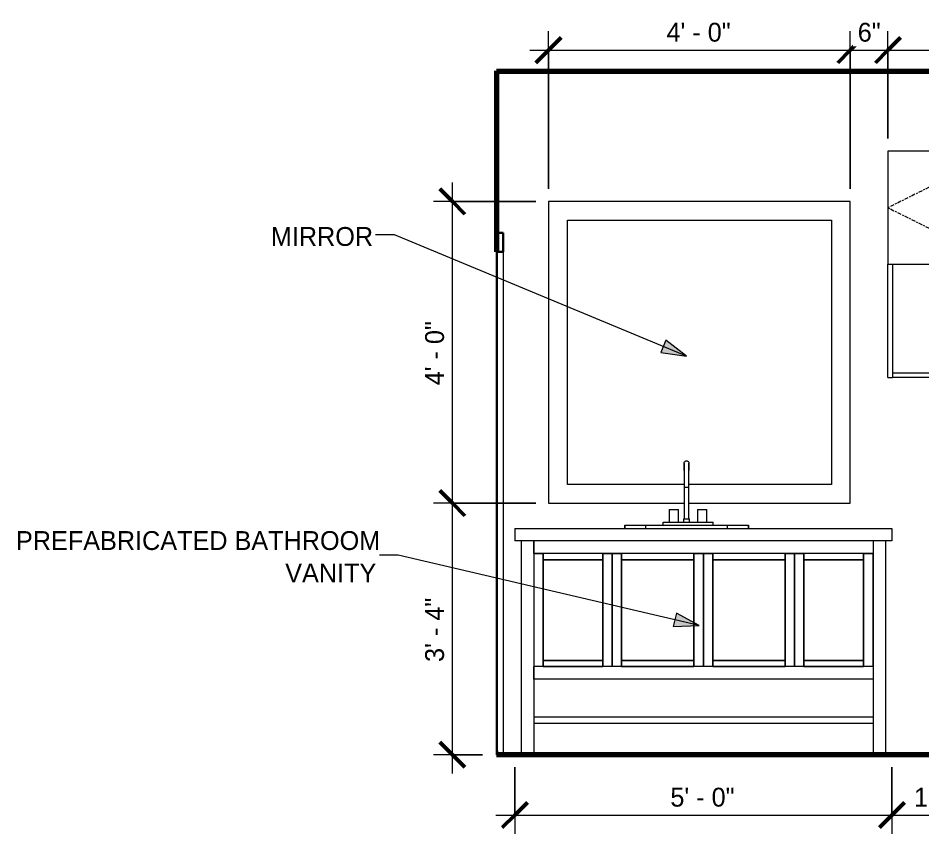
# Model space of a CAD drawing. Header units: inches. Extents: x -3861 to -1440, y -29 to 12117.
# Drawn here: x -1917.4 to -1773.5, y -12.6 to 117.2 of the extents above; entities that cross this region are included whole.
import ezdxf

# ---------------------------------------------------------------- set-up
doc = ezdxf.new("R2010")
doc.units = ezdxf.units.IN
doc.header["$MEASUREMENT"] = 0
doc.linetypes.add('Center', pattern=[1.25, 0.25, -0.1875, 0.625, -0.1875])
for name, color, linetype, lineweight in [('0-6', 130, 'Continuous', 5), ('A-ANNO-DIMS', 211, 'Continuous', 9), ('A-ANNO-DIMS-32', 211, 'Continuous', 9), ('A-DOOR-3', 31, 'Continuous', 30), ('A-DOOR-4', 31, 'Continuous', 9), ('A-DOOR-FRAM', 31, 'Continuous', 9), ('A-DOOR-FRAM-3', 31, 'Continuous', 30), ('A-FLOR-2', 7, 'Continuous', 70), ('A-WALL', 113, 'Continuous', 18), ('A-WALL-3', 113, 'Continuous', 70), ('G-ANNO-TEXT', 231, 'Continuous', 9), ('P-SANR-FIXT', 6, 'Continuous', 9), ('Q-CASE', 31, 'Continuous', 9), ('Q-CASE-2', 31, 'Center', 9)]:
    doc.layers.add(name, color=color, linetype=linetype, lineweight=lineweight)
doc.styles.add('Century Gothic', font='ufonts.com_century-gothic.ttf', dxfattribs={"height": 3})
doc.dimstyles.new('OD_1__HACK_1', dxfattribs={"dimscale": 12, "dimtxt": 3.132505, "dimasz": 0.333333, "dimexe": 0.25, "dimexo": 0.166667, "dimgap": 0.041667, "dimtad": 1, "dimdec": 0, "dimzin": 3, "dimdsep": 46, "dimlunit": 4, "dimtxsty": 'Century Gothic', "dimblk1": 'OBLIQUE', "dimblk2": 'OBLIQUE', "dimsah": 1, "dimcen": 0.09, "dimdle": 0.25, "dimazin": 0, "dimtfac": 1, "dimtdec": 4, "dimtix": 1, "dimtmove": 0, "dimatfit": 3, "dimfxl": 1, "dimtvp": 1, "dimtfill": 1, "dimfrac": 2, "dimtolj": 1, "dimtzin": 0, "dimarcsym": 2})
doc.dimstyles.new('OD_1__HACK_2', dxfattribs={"dimscale": 12, "dimtxt": 3.132505, "dimasz": 0.333333, "dimexe": 0.25, "dimexo": 0.166667, "dimgap": 0.041667, "dimtad": 1, "dimdec": 0, "dimzin": 3, "dimdsep": 46, "dimlunit": 4, "dimtxsty": 'Century Gothic', "dimblk1": 'OBLIQUE', "dimblk2": 'OBLIQUE', "dimsah": 1, "dimcen": 0.09, "dimdle": 0.25, "dimazin": 0, "dimtfac": 1, "dimtdec": 4, "dimtix": 1, "dimtmove": 0, "dimatfit": 3, "dimfxl": 1, "dimtvp": 1, "dimtfill": 1, "dimfrac": 2, "dimtolj": 1, "dimtzin": 0, "dimarcsym": 2})

# ---------------------------------------------------------------- blocks, each defined once
blk = doc.blocks.new('CTR - 1st Phase - Shell_rvt-9-1ST FLOOR - 1BD B_ C - ADA TYPE B - OPTION A - BATH LAV WALL')
at = {"layer": 'A-FLOR-2'}
for p, q in [((-10586.56, 108.75), (-10458.05, 108.75)), ((-10488.13, 0), (-10586.56, 0)), ((-10458.05, 0), (-10458.13, 0))]:
    blk.add_line(p, q, dxfattribs=at)
blk = doc.blocks.new('Basic Wall _ INT - W4BØF - _5_8 GYP - 2X4 WOOD_BATT_ - 5_8 GYP_ - ___-2682887-1ST FLOOR - 1BD B_ C - ADA TYPE B - OPTION A - BATH LAV WALL')
at = {"layer": 'A-WALL'}
for p, q in [((-10586.5, 4), (-10586.54, 4)), ((-10586.41, 0.61), (-10586.41, 3.92)), ((-10586.19, 0), (-10586.13, 0.11))]:
    blk.add_line(p, q, dxfattribs=at)
for centre, radius, start, end in [((-10586.5, 3.92), 0.0822, 0, 90), ((-10585.84, 0.61), 0.702, 180, 240), ((-10585.84, 0.61), 0.577, 180, 240)]:
    blk.add_arc(centre, radius, start, end, dxfattribs=at)
blk = doc.blocks.new('SWING - SINGLE - FLUSH - 2-10 x 6-8 - PRIVACY-3199407-1ST FLOOR - 1BD B_ C - ADA TYPE B - OPTION A - BATH LAV WALL')
at = {"layer": 'A-DOOR-3'}
for p, q in [((-10586.54, 80), (-10586.56, 80)), ((-10586.54, 0), (-10586.54, 80)), ((-10586.56, 0), (-10586.54, 0))]:
    blk.add_line(p, q, dxfattribs=at)
at = {"layer": 'A-DOOR-FRAM'}
blk.add_line((-10585.54, 80), (-10585.54, 0), dxfattribs=at)
at = {"layer": 'A-DOOR-FRAM-3'}
for p, q in [((-10585.54, 83), (-10586.54, 83)), ((-10586.54, 83), (-10586.54, 80)), ((-10585.54, 80), (-10585.54, 83)), ((-10586.54, 80), (-10585.54, 80))]:
    blk.add_line(p, q, dxfattribs=at)
blk = doc.blocks.new('Bath Vanity - Bath Vanity 60_-3150019-1ST FLOOR - 1BD B_ C - ADA TYPE B - OPTION A - BATH LAV WALL')
at = {"layer": 'Q-CASE'}
for p, q in [((-10583.66, 36), (-10523.66, 36)), ((-10583.66, 36), (-10583.66, 34)), ((-10523.66, 36), (-10523.66, 34)), ((-10523.66, 34), (-10583.66, 34)), ((-10582.66, 34), (-10582.66, 0)), ((-10580.66, 32), (-10580.66, 34)), ((-10580.66, 34), (-10580.66, 0)), ((-10526.66, 34), (-10526.66, 32)), ((-10526.66, 34), (-10526.66, 0)), ((-10524.66, 34), (-10524.66, 0)), ((-10580.66, 32), (-10579.16, 32)), ((-10580.66, 32), (-10580.66, 14)), ((-10526.66, 32), (-10580.66, 32)), ((-10579.16, 32), (-10579.16, 31)), ((-10569.66, 32), (-10579.16, 32)), ((-10579.16, 14), (-10579.16, 32)), ((-10569.66, 31), (-10569.66, 32)), ((-10569.66, 32), (-10568.16, 32)), ((-10569.66, 32), (-10569.66, 14)), ((-10568.16, 14), (-10568.16, 32)), ((-10568.16, 32), (-10566.66, 32)), ((-10568.16, 32), (-10568.16, 14)), ((-10566.66, 32), (-10566.66, 31)), ((-10555.16, 32), (-10566.66, 32)), ((-10566.66, 14), (-10566.66, 32)), ((-10555.16, 31), (-10555.16, 32)), ((-10555.16, 32), (-10553.66, 32)), ((-10555.16, 32), (-10555.16, 14)), ((-10553.66, 14), (-10553.66, 32)), ((-10553.66, 32), (-10552.16, 32)), ((-10553.66, 32), (-10553.66, 14)), ((-10552.16, 32), (-10552.16, 31)), ((-10540.66, 32), (-10552.16, 32)), ((-10552.16, 14), (-10552.16, 32)), ((-10540.66, 31), (-10540.66, 32)), ((-10540.66, 32), (-10539.16, 32)), ((-10540.66, 32), (-10540.66, 14)), ((-10539.16, 14), (-10539.16, 32)), ((-10539.16, 32), (-10537.66, 32)), ((-10539.16, 32), (-10539.16, 14)), ((-10537.66, 32), (-10537.66, 31)), ((-10528.16, 32), (-10537.66, 32)), ((-10537.66, 14), (-10537.66, 32)), ((-10528.16, 31), (-10528.16, 32)), ((-10528.16, 32), (-10526.66, 32)), ((-10528.16, 32), (-10528.16, 14)), ((-10526.66, 14), (-10526.66, 32)), ((-10579.16, 31), (-10569.66, 31)), ((-10579.16, 31), (-10579.16, 15)), ((-10569.66, 31), (-10579.16, 31)), ((-10569.66, 15), (-10569.66, 31)), ((-10566.66, 31), (-10555.16, 31)), ((-10566.66, 31), (-10566.66, 15)), ((-10555.16, 31), (-10566.66, 31)), ((-10555.16, 15), (-10555.16, 31)), ((-10552.16, 31), (-10540.66, 31)), ((-10552.16, 31), (-10552.16, 15)), ((-10540.66, 31), (-10552.16, 31)), ((-10540.66, 15), (-10540.66, 31)), ((-10537.66, 31), (-10537.66, 15)), ((-10528.16, 31), (-10537.66, 31)), ((-10537.66, 31), (-10528.16, 31)), ((-10528.16, 15), (-10528.16, 31)), ((-10579.16, 15), (-10579.16, 14)), ((-10569.66, 15), (-10579.16, 15)), ((-10579.16, 15), (-10569.66, 15)), ((-10569.66, 14), (-10569.66, 15)), ((-10566.66, 15), (-10566.66, 14)), ((-10555.16, 15), (-10566.66, 15)), ((-10566.66, 15), (-10555.16, 15)), ((-10555.16, 14), (-10555.16, 15)), ((-10552.16, 15), (-10552.16, 14)), ((-10540.66, 15), (-10552.16, 15)), ((-10552.16, 15), (-10540.66, 15)), ((-10540.66, 14), (-10540.66, 15)), ((-10537.66, 15), (-10528.16, 15)), ((-10537.66, 15), (-10537.66, 14)), ((-10528.16, 15), (-10537.66, 15)), ((-10528.16, 14), (-10528.16, 15)), ((-10579.16, 14), (-10580.66, 14)), ((-10580.66, 12), (-10580.66, 14)), ((-10526.66, 14), (-10580.66, 14)), ((-10579.16, 14), (-10569.66, 14)), ((-10568.16, 14), (-10569.66, 14)), ((-10566.66, 14), (-10568.16, 14)), ((-10566.66, 14), (-10555.16, 14)), ((-10553.66, 14), (-10555.16, 14)), ((-10552.16, 14), (-10553.66, 14)), ((-10552.16, 14), (-10540.66, 14)), ((-10539.16, 14), (-10540.66, 14)), ((-10537.66, 14), (-10539.16, 14)), ((-10537.66, 14), (-10528.16, 14)), ((-10526.66, 14), (-10528.16, 14)), ((-10526.66, 14), (-10526.66, 12)), ((-10526.66, 12), (-10580.66, 12)), ((-10580.66, 6), (-10526.66, 6)), ((-10580.66, 5), (-10526.66, 5))]:
    blk.add_line(p, q, dxfattribs=at)
blk = doc.blocks.new('BATHROOM MIRROR - BATHROOM MIRROR 48_-3123886-1ST FLOOR - 1BD B_ C - ADA TYPE B - OPTION A - BATH LAV WALL')
at = {"layer": 'Q-CASE'}
for p, q in [((-10530.29, 88), (-10578.29, 88)), ((-10578.29, 88), (-10578.29, 40)), ((-10530.29, 40), (-10530.29, 88)), ((-10575.29, 43), (-10575.29, 85)), ((-10575.29, 85), (-10533.29, 85)), ((-10533.29, 85), (-10533.29, 43)), ((-10556.71, 43), (-10575.29, 43)), ((-10533.29, 43), (-10555.97, 43)), ((-10578.29, 40), (-10556.71, 40)), ((-10555.97, 40), (-10530.29, 40))]:
    blk.add_line(p, q, dxfattribs=at)
blk = doc.blocks.new('300 Series Wall Hung Cabinet_326 - 36_-2909953-1ST FLOOR - 1BD B_ C - ADA TYPE B - OPTION A - BATH LAV WALL')
at = {"layer": 'Q-CASE'}
for p, q in [((-10506.41, 96), (-10524.29, 96)), ((-10524.29, 96), (-10524.29, 78)), ((-10506.41, 78), (-10506.41, 96)), ((-10506.41, 96), (-10506.16, 96)), ((-10506.16, 95.25), (-10506.41, 95.25)), ((-10488.29, 96), (-10506.16, 96)), ((-10506.16, 96), (-10506.16, 78)), ((-10488.29, 78), (-10488.29, 96)), ((-10508.78, 83.75), (-10508.29, 83.75)), ((-10508.78, 80), (-10508.78, 83.75)), ((-10508.29, 83.75), (-10508.29, 80)), ((-10504.28, 83.75), (-10503.79, 83.75)), ((-10504.28, 80), (-10504.28, 83.75)), ((-10503.79, 83.75), (-10503.79, 80)), ((-10508.78, 80), (-10508.29, 80)), ((-10504.28, 80), (-10503.79, 80)), ((-10524.29, 78), (-10506.41, 78)), ((-10524.29, 60), (-10524.29, 78)), ((-10523.54, 78), (-10523.54, 60)), ((-10506.41, 78.75), (-10506.16, 78.75)), ((-10506.16, 78), (-10506.41, 78)), ((-10506.16, 78), (-10488.29, 78)), ((-10489.04, 60), (-10489.04, 78)), ((-10488.29, 78), (-10488.29, 60)), ((-10523.54, 60.75), (-10489.04, 60.75)), ((-10523.54, 60.75), (-10523.54, 60)), ((-10489.04, 60), (-10489.04, 60.75)), ((-10524.29, 60), (-10523.54, 60)), ((-10489.04, 60), (-10523.54, 60)), ((-10489.04, 60), (-10488.29, 60))]:
    blk.add_line(p, q, dxfattribs=at)
at = {"layer": 'Q-CASE-2'}
for p, q in [((-10506.16, 96), (-10524.29, 87)), ((-10506.16, 96), (-10488.29, 87.08)), ((-10524.29, 87), (-10506.16, 78)), ((-10488.29, 87.08), (-10506.16, 78))]:
    blk.add_line(p, q, dxfattribs=at)
blk = doc.blocks.new('DIMBLOCK87-1ST FLOOR - 1BD B_ C - ADA TYPE B - OPTION A - BATH LAV WALL')
at = {"layer": 'A-ANNO-DIMS-32', "lineweight": 50}
for p, q in [((-1848.25, 40), (-1850.25, 42)), ((-1848.25, 40), (-1846.25, 38)), ((-1848.25, 0), (-1850.25, 2)), ((-1848.25, 0), (-1846.25, -2))]:
    blk.add_line(p, q, dxfattribs=at)
at = {"layer": 'A-ANNO-DIMS-32'}
for p, q in [((-1834.95, 40), (-1851.25, 40)), ((-1848.25, -3), (-1848.25, 40)), ((-1848.25, 40), (-1834.95, 40)), ((-1843.45, 0), (-1851.25, 0)), ((-1848.25, 0), (-1843.45, 0))]:
    blk.add_line(p, q, dxfattribs=at)
at = {"layer": 'A-ANNO-DIMS-32', "color": 0, "insert": (-1852.59, 14.75), "char_height": 3, "width": 12.5897, "attachment_point": 1, "rotation": 90, "line_spacing_factor": 0.984502, "style": 'Century Gothic', "bg_fill": 3, "box_fill_scale": 1.25, "bg_fill_color": 256, "bg_fill_true_color": 13158600, "bg_fill_transparency": 0}
blk.add_mtext('3\' - 4"', dxfattribs=at)
blk = doc.blocks.new('_Oblique')
at = {"color": 0, "linetype": 'ByBlock', "lineweight": -2}
blk.add_line((-0.5, -0.5), (0.5, 0.5), dxfattribs=at)
blk = doc.blocks.new('DIMBLOCK88-1ST FLOOR - 1BD B_ C - ADA TYPE B - OPTION A - BATH LAV WALL')
at = {"layer": 'A-ANNO-DIMS-32'}
for p, q in [((-1848.25, 40), (-1848.25, 91)), ((-1834.95, 88), (-1851.25, 88)), ((-1848.25, 88), (-1834.95, 88)), ((-1834.95, 40), (-1851.25, 40)), ((-1848.25, 40), (-1834.95, 40))]:
    blk.add_line(p, q, dxfattribs=at)
at = {"layer": 'A-ANNO-DIMS-32', "lineweight": 50}
for p, q in [((-1848.25, 88), (-1850.25, 90)), ((-1848.25, 88), (-1846.25, 86)), ((-1848.25, 40), (-1850.25, 42)), ((-1848.25, 40), (-1846.25, 38))]:
    blk.add_line(p, q, dxfattribs=at)
at = {"layer": 'A-ANNO-DIMS-32', "color": 0, "insert": (-1852.59, 58.75), "char_height": 3, "width": 12.5897, "attachment_point": 1, "rotation": 90, "line_spacing_factor": 0.984502, "style": 'Century Gothic', "bg_fill": 3, "box_fill_scale": 1.25, "bg_fill_color": 256, "bg_fill_true_color": 13158600, "bg_fill_transparency": 0}
blk.add_mtext('4\' - 0"', dxfattribs=at)
blk = doc.blocks.new('DIMBLOCK89-1ST FLOOR - 1BD B_ C - ADA TYPE B - OPTION A - BATH LAV WALL')
at = {"layer": 'A-ANNO-DIMS-32'}
for p, q in [((-1838.32, -2), (-1838.32, -12.61)), ((-1838.32, -9.61), (-1838.32, -2)), ((-1778.32, -2), (-1778.32, -12.61)), ((-1778.32, -9.61), (-1778.32, -2)), ((-1841.32, -9.61), (-1778.32, -9.61))]:
    blk.add_line(p, q, dxfattribs=at)
at = {"layer": 'A-ANNO-DIMS-32', "lineweight": 50}
for p, q in [((-1838.32, -9.61), (-1836.32, -7.61)), ((-1778.32, -9.61), (-1776.32, -7.61)), ((-1838.32, -9.61), (-1840.32, -11.61)), ((-1778.32, -9.61), (-1780.32, -11.61))]:
    blk.add_line(p, q, dxfattribs=at)
at = {"layer": 'A-ANNO-DIMS-32', "color": 0, "insert": (-1813.57, -5.26), "char_height": 3, "width": 12.5897, "attachment_point": 1, "line_spacing_factor": 0.984502, "style": 'Century Gothic', "bg_fill": 3, "box_fill_scale": 1.25, "bg_fill_color": 256, "bg_fill_true_color": 13158600, "bg_fill_transparency": 0}
blk.add_mtext('5\' - 0"', dxfattribs=at)
blk = doc.blocks.new('DIMBLOCK90-1ST FLOOR - 1BD B_ C - ADA TYPE B - OPTION A - BATH LAV WALL')
at = {"layer": 'A-ANNO-DIMS-32'}
for p, q in [((-1778.32, -2), (-1778.32, -12.61)), ((-1778.32, -9.61), (-1778.32, -2)), ((-1760.79, -2), (-1760.79, -12.61)), ((-1760.79, -9.61), (-1760.79, -2)), ((-1778.32, -9.61), (-1760.79, -9.61))]:
    blk.add_line(p, q, dxfattribs=at)
at = {"layer": 'A-ANNO-DIMS-32', "lineweight": 50}
for p, q in [((-1778.32, -9.61), (-1776.32, -7.61)), ((-1760.79, -9.61), (-1758.79, -7.61)), ((-1778.32, -9.61), (-1780.32, -11.61)), ((-1760.79, -9.61), (-1762.79, -11.61))]:
    blk.add_line(p, q, dxfattribs=at)
at = {"layer": 'A-ANNO-DIMS-32', "color": 0, "insert": (-1774.8, -5.26), "char_height": 3, "width": 12.5897, "attachment_point": 1, "line_spacing_factor": 0.984502, "style": 'Century Gothic', "bg_fill": 3, "box_fill_scale": 1.25, "bg_fill_color": 256, "bg_fill_true_color": 13158600, "bg_fill_transparency": 0}
blk.add_mtext('1\' - 6"', dxfattribs=at)
blk = doc.blocks.new('DIMBLOCK95-1ST FLOOR - 1BD B_ C - ADA TYPE B - OPTION A - BATH LAV WALL')
at = {"layer": 'A-ANNO-DIMS-32'}
for p, q in [((-1832.95, 90), (-1832.95, 115.07)), ((-1784.95, 90), (-1784.95, 115.07)), ((-1835.95, 112.07), (-1784.95, 112.07)), ((-1832.95, 112.07), (-1832.95, 90)), ((-1784.95, 112.07), (-1784.95, 90))]:
    blk.add_line(p, q, dxfattribs=at)
at = {"layer": 'A-ANNO-DIMS-32', "lineweight": 50}
for p, q in [((-1832.95, 112.07), (-1830.95, 114.07)), ((-1784.95, 112.07), (-1782.95, 114.07)), ((-1832.95, 112.07), (-1834.95, 110.07)), ((-1784.95, 112.07), (-1786.95, 110.07))]:
    blk.add_line(p, q, dxfattribs=at)
at = {"layer": 'A-ANNO-DIMS-32', "color": 0, "insert": (-1814.19, 116.42), "char_height": 3, "width": 12.5897, "attachment_point": 1, "line_spacing_factor": 0.984502, "style": 'Century Gothic', "bg_fill": 3, "box_fill_scale": 1.25, "bg_fill_color": 256, "bg_fill_true_color": 13158600, "bg_fill_transparency": 0}
blk.add_mtext('4\' - 0"', dxfattribs=at)
blk = doc.blocks.new('DIMBLOCK96-1ST FLOOR - 1BD B_ C - ADA TYPE B - OPTION A - BATH LAV WALL')
at = {"layer": 'A-ANNO-DIMS-32'}
for p, q in [((-1784.95, 90), (-1784.95, 115.07)), ((-1778.95, 98), (-1778.95, 115.07)), ((-1784.95, 112.07), (-1778.95, 112.07)), ((-1784.95, 112.07), (-1784.95, 90)), ((-1778.95, 112.07), (-1778.95, 98))]:
    blk.add_line(p, q, dxfattribs=at)
at = {"layer": 'A-ANNO-DIMS-32', "lineweight": 50}
for p, q in [((-1784.95, 112.07), (-1782.95, 114.07)), ((-1778.95, 112.07), (-1776.95, 114.07)), ((-1784.95, 112.07), (-1786.95, 110.07)), ((-1778.95, 112.07), (-1780.95, 110.07))]:
    blk.add_line(p, q, dxfattribs=at)
at = {"layer": 'A-ANNO-DIMS-32', "color": 0, "insert": (-1783.76, 116.42), "char_height": 3, "width": 4.3557, "attachment_point": 1, "line_spacing_factor": 0.984502, "style": 'Century Gothic', "bg_fill": 3, "box_fill_scale": 1.25, "bg_fill_color": 256, "bg_fill_true_color": 13158600, "bg_fill_transparency": 0}
blk.add_mtext('6"', dxfattribs=at)
blk = doc.blocks.new('DIMBLOCK97-1ST FLOOR - 1BD B_ C - ADA TYPE B - OPTION A - BATH LAV WALL')
at = {"layer": 'A-ANNO-DIMS-32'}
for p, q in [((-1778.95, 98), (-1778.95, 115.07)), ((-1742.95, 98), (-1742.95, 115.07)), ((-1778.95, 112.07), (-1739.95, 112.07)), ((-1778.95, 112.07), (-1778.95, 98)), ((-1742.95, 112.07), (-1742.95, 98))]:
    blk.add_line(p, q, dxfattribs=at)
at = {"layer": 'A-ANNO-DIMS-32', "lineweight": 50}
for p, q in [((-1778.95, 112.07), (-1776.95, 114.07)), ((-1742.95, 112.07), (-1740.95, 114.07)), ((-1778.95, 112.07), (-1780.95, 110.07)), ((-1742.95, 112.07), (-1744.95, 110.07))]:
    blk.add_line(p, q, dxfattribs=at)
at = {"layer": 'A-ANNO-DIMS-32', "color": 0, "insert": (-1766.19, 116.42), "char_height": 3, "width": 12.5897, "attachment_point": 1, "line_spacing_factor": 0.984502, "style": 'Century Gothic', "bg_fill": 3, "box_fill_scale": 1.25, "bg_fill_color": 256, "bg_fill_true_color": 13158600, "bg_fill_transparency": 0}
blk.add_mtext('3\' - 0"', dxfattribs=at)

msp = doc.modelspace()

# ---------------------------------------------------------------- hatches: boundary and pattern name
at = {"layer": 'G-ANNO-TEXT'}
for points in [[(-1811, 63.41), (-1814.28, 65.93), (-1815.1, 63.95)], [(-1808.97, 20.54), (-1812.62, 22.49), (-1813.11, 20.4)]]:
    msp.add_hatch(color=256, dxfattribs=at).paths.add_polyline_path(points, flags=0)

# ---------------------------------------------------------------- linework, layer by layer
at = {"layer": 'A-WALL-3'}
for p, q in [((-1841.2, 80), (-1841.2, 108.76)), ((-1841.22, 80), (-1841.2, 80))]:
    msp.add_line(p, q, dxfattribs=at)
at = {"layer": 'G-ANNO-TEXT'}
for p, q in [((-1857.49, 82.68), (-1860.47, 82.68)), ((-1814.28, 65.93), (-1815.1, 63.95)), ((-1811, 63.41), (-1814.28, 65.93)), ((-1815.1, 63.95), (-1811, 63.41)), ((-1856.87, 31.73), (-1859.85, 31.73)), ((-1812.62, 22.49), (-1813.11, 20.4)), ((-1808.97, 20.54), (-1812.62, 22.49)), ((-1813.11, 20.4), (-1808.97, 20.54))]:
    msp.add_line(p, q, dxfattribs=at)
at = {"layer": 'P-SANR-FIXT'}
for p, q in [((-1811.37, 45.19), (-1811.37, 37.5)), ((-1810.62, 37.5), (-1810.62, 45.19)), ((-1811.37, 43.87), (-1811.37, 42.5)), ((-1810.62, 42.5), (-1810.62, 43.87)), ((-1811, 42.5), (-1811.36, 42.5)), ((-1810.63, 42.5), (-1811, 42.5)), ((-1813.75, 39), (-1813.75, 36.99)), ((-1813.75, 39), (-1812.25, 39)), ((-1812.25, 36.99), (-1812.25, 39)), ((-1809.25, 39), (-1809.25, 36.99)), ((-1809.25, 39), (-1807.75, 39)), ((-1807.75, 36.99), (-1807.75, 39)), ((-1811.5, 37.5), (-1811.5, 36.99)), ((-1811.5, 37.5), (-1810.5, 37.5)), ((-1810.5, 36.99), (-1810.5, 37.5)), ((-1820.88, 36.5), (-1820.88, 36)), ((-1820.84, 36.5), (-1817.52, 36.5)), ((-1820.84, 36.5), (-1820.84, 36)), ((-1817.52, 36.5), (-1804.48, 36.5)), ((-1817.52, 36.5), (-1817.52, 36)), ((-1814.75, 36.99), (-1814.75, 36.5)), ((-1814.73, 36.99), (-1814, 36.99)), ((-1814, 36.99), (-1813, 36.99)), ((-1813, 36.99), (-1808.5, 36.99)), ((-1808.5, 36.99), (-1807.5, 36.99)), ((-1807.5, 36.99), (-1806.77, 36.99)), ((-1806.75, 36.5), (-1806.75, 36.99)), ((-1804.48, 36.5), (-1801.16, 36.5)), ((-1804.48, 36), (-1804.48, 36.5)), ((-1801.16, 36.5), (-1801.16, 36)), ((-1801.12, 36), (-1801.12, 36.5))]:
    msp.add_line(p, q, dxfattribs=at)
at = {"layer": 'P-SANR-FIXT', "flags": 128}
for points in [[(-1811.37, 46.37), (-1811.37, 46.39), (-1811.37, 46.4), (-1811.37, 46.42), (-1811.37, 46.43), (-1811.37, 46.45)], [(-1811.37, 45.19), (-1811.37, 45.23), (-1811.37, 45.28), (-1811.37, 45.33), (-1811.37, 45.38), (-1811.37, 45.42), (-1811.37, 45.47), (-1811.37, 45.52), (-1811.37, 45.56), (-1811.37, 45.61), (-1811.37, 45.65), (-1811.37, 45.69), (-1811.37, 45.74), (-1811.37, 45.78), (-1811.37, 45.82), (-1811.37, 45.86), (-1811.37, 45.9), (-1811.37, 45.93), (-1811.37, 45.97), (-1811.37, 46.01), (-1811.37, 46.04), (-1811.37, 46.07), (-1811.37, 46.1), (-1811.37, 46.13), (-1811.37, 46.16), (-1811.37, 46.19), (-1811.37, 46.21), (-1811.37, 46.23), (-1811.37, 46.26), (-1811.37, 46.28), (-1811.37, 46.29), (-1811.37, 46.31), (-1811.37, 46.33), (-1811.37, 46.34), (-1811.37, 46.35), (-1811.37, 46.36), (-1811.37, 46.36), (-1811.37, 46.37), (-1811.37, 46.37), (-1811.37, 46.37), (-1811.37, 46.37)], [(-1811.37, 46.37), (-1811.37, 46.37), (-1811.37, 46.37), (-1811.37, 46.36), (-1811.37, 46.34), (-1811.37, 46.33), (-1811.37, 46.3), (-1811.37, 46.28), (-1811.37, 46.25), (-1811.37, 46.21), (-1811.37, 46.18), (-1811.37, 46.14), (-1811.37, 46.09), (-1811.37, 46.04), (-1811.37, 45.99), (-1811.37, 45.94), (-1811.37, 45.88), (-1811.37, 45.82), (-1811.37, 45.75), (-1811.37, 45.69), (-1811.37, 45.62), (-1811.37, 45.54), (-1811.37, 45.47), (-1811.37, 45.39), (-1811.37, 45.31), (-1811.37, 45.23), (-1811.37, 45.14), (-1811.37, 45.05), (-1811.37, 44.96), (-1811.37, 44.87), (-1811.37, 44.78), (-1811.37, 44.69), (-1811.37, 44.59), (-1811.37, 44.5), (-1811.37, 44.4), (-1811.37, 44.3), (-1811.37, 44.2), (-1811.37, 44.1), (-1811.37, 44), (-1811.37, 43.9), (-1811.37, 43.87)], [(-1811.36, 46.46), (-1811.36, 46.48), (-1811.35, 46.49), (-1811.35, 46.51), (-1811.34, 46.52), (-1811.34, 46.53), (-1811.33, 46.55), (-1811.32, 46.56), (-1811.32, 46.57), (-1811.31, 46.59), (-1811.3, 46.6)], [(-1811.29, 46.61), (-1811.28, 46.62), (-1811.27, 46.63), (-1811.26, 46.64), (-1811.25, 46.65), (-1811.24, 46.66), (-1811.23, 46.67), (-1811.21, 46.68), (-1811.2, 46.69), (-1811.19, 46.7), (-1811.17, 46.71), (-1811.16, 46.71), (-1811.15, 46.72), (-1811.13, 46.72), (-1811.12, 46.73), (-1811.11, 46.73), (-1811.09, 46.74), (-1811.08, 46.74), (-1811.06, 46.74), (-1811.05, 46.75), (-1811.03, 46.75), (-1811.02, 46.75), (-1811, 46.75)], [(-1811, 46.75), (-1810.98, 46.75), (-1810.97, 46.75), (-1810.95, 46.75), (-1810.94, 46.75), (-1810.92, 46.74), (-1810.91, 46.74), (-1810.89, 46.74), (-1810.88, 46.73), (-1810.87, 46.73), (-1810.85, 46.72), (-1810.84, 46.71)], [(-1810.82, 46.71), (-1810.81, 46.7), (-1810.8, 46.69), (-1810.79, 46.68), (-1810.77, 46.68), (-1810.76, 46.67), (-1810.75, 46.66), (-1810.74, 46.65), (-1810.73, 46.64), (-1810.72, 46.63), (-1810.71, 46.61)], [(-1810.7, 46.6), (-1810.69, 46.59), (-1810.68, 46.58), (-1810.67, 46.56), (-1810.67, 46.55), (-1810.66, 46.54), (-1810.65, 46.52), (-1810.65, 46.51), (-1810.64, 46.5), (-1810.64, 46.48), (-1810.63, 46.47)], [(-1810.63, 46.45), (-1810.63, 46.44), (-1810.63, 46.42), (-1810.62, 46.41), (-1810.62, 46.39), (-1810.62, 46.38), (-1810.62, 46.37)], [(-1810.62, 46.37), (-1810.62, 46.37), (-1810.62, 46.37), (-1810.62, 46.37), (-1810.62, 46.36), (-1810.62, 46.35), (-1810.62, 46.34), (-1810.62, 46.33), (-1810.62, 46.31), (-1810.62, 46.3), (-1810.62, 46.28), (-1810.62, 46.26), (-1810.62, 46.24), (-1810.62, 46.22), (-1810.62, 46.19), (-1810.62, 46.17), (-1810.62, 46.14), (-1810.62, 46.11), (-1810.62, 46.08), (-1810.62, 46.05), (-1810.62, 46.01), (-1810.62, 45.98), (-1810.62, 45.94), (-1810.62, 45.91), (-1810.62, 45.87), (-1810.62, 45.83), (-1810.62, 45.79), (-1810.62, 45.75), (-1810.62, 45.7), (-1810.62, 45.66), (-1810.62, 45.62), (-1810.62, 45.57), (-1810.62, 45.53), (-1810.62, 45.48), (-1810.62, 45.44), (-1810.62, 45.39), (-1810.62, 45.34), (-1810.62, 45.3), (-1810.62, 45.25), (-1810.62, 45.2), (-1810.62, 45.19)], [(-1810.62, 43.87), (-1810.62, 43.97), (-1810.62, 44.07), (-1810.62, 44.17), (-1810.62, 44.27), (-1810.62, 44.37), (-1810.62, 44.47), (-1810.62, 44.57), (-1810.62, 44.66), (-1810.62, 44.76), (-1810.62, 44.85), (-1810.62, 44.94), (-1810.62, 45.03), (-1810.62, 45.12), (-1810.62, 45.2), (-1810.62, 45.29), (-1810.62, 45.37), (-1810.62, 45.45), (-1810.62, 45.52), (-1810.62, 45.6), (-1810.62, 45.67), (-1810.62, 45.74), (-1810.62, 45.8), (-1810.62, 45.86), (-1810.62, 45.92), (-1810.62, 45.98), (-1810.62, 46.03), (-1810.62, 46.08), (-1810.62, 46.13), (-1810.62, 46.17), (-1810.62, 46.21), (-1810.62, 46.24), (-1810.62, 46.27), (-1810.62, 46.3), (-1810.62, 46.32), (-1810.62, 46.34), (-1810.62, 46.35), (-1810.62, 46.36), (-1810.62, 46.37), (-1810.62, 46.37), (-1810.62, 46.37)]]:
    msp.add_lwpolyline(points, dxfattribs=at)

# ---------------------------------------------------------------- block references
at = {"layer": '0-6'}
msp.add_blockref('CTR - 1st Phase - Shell_rvt-9-1ST FLOOR - 1BD B_ C - ADA TYPE B - OPTION A - BATH LAV WALL', (8745.34, 0), dxfattribs=at)
at = {"layer": 'A-DOOR-4'}
msp.add_blockref('SWING - SINGLE - FLUSH - 2-10 x 6-8 - PRIVACY-3199407-1ST FLOOR - 1BD B_ C - ADA TYPE B - OPTION A - BATH LAV WALL', (8745.34, 0), dxfattribs=at)
at = {"layer": 'A-WALL'}
msp.add_blockref('Basic Wall _ INT - W4BØF - _5_8 GYP - 2X4 WOOD_BATT_ - 5_8 GYP_ - ___-2682887-1ST FLOOR - 1BD B_ C - ADA TYPE B - OPTION A - BATH LAV WALL', (8745.34, 0), dxfattribs=at)
at = {"layer": 'Q-CASE'}
for name in ['300 Series Wall Hung Cabinet_326 - 36_-2909953-1ST FLOOR - 1BD B_ C - ADA TYPE B - OPTION A - BATH LAV WALL', 'BATHROOM MIRROR - BATHROOM MIRROR 48_-3123886-1ST FLOOR - 1BD B_ C - ADA TYPE B - OPTION A - BATH LAV WALL', 'Bath Vanity - Bath Vanity 60_-3150019-1ST FLOOR - 1BD B_ C - ADA TYPE B - OPTION A - BATH LAV WALL']:
    msp.add_blockref(name, (8745.34, 0), dxfattribs=at)

# ---------------------------------------------------------------- texts
at = {"layer": 'G-ANNO-TEXT', "char_height": 3, "attachment_point": 1, "style": 'Century Gothic'}
for s, insert, width in [('MIRROR', (-1877.14, 83.93), 20.2), ('PREFABRICATED BATHROOM', (-1917.69, 35.56), 70.094), ('VANITY', (-1874.85, 30.4), 18.18)]:
    msp.add_mtext(s, dxfattribs=dict(at, insert=insert, width=width))

# ---------------------------------------------------------------- next in the draw order: dimensions: what is measured, and where the dimension line sits
at = {"layer": 'A-ANNO-DIMS'}
dim = msp.add_linear_dim(base=(-1848.25, 40), p1=(-1841.45, 0), p2=(-1832.95, 40), angle=90, dimstyle='OD_1__HACK_2', override={"dimpost": '<>', "dimfxl": 40.893153}, dxfattribs=at)
dim.commit()
dim.dimension.update_dxf_attribs({"geometry": 'DIMBLOCK87-1ST FLOOR - 1BD B_ C - ADA TYPE B - OPTION A - BATH LAV WALL', "text_midpoint": (-1850.32, 20)})

# ---------------------------------------------------------------- next in the draw order: linework, layer by layer
at = {"layer": 'G-ANNO-TEXT'}
msp.add_line((-1808.97, 20.54), (-1856.87, 31.73), dxfattribs=at)

# ---------------------------------------------------------------- next in the draw order: dimensions: what is measured, and where the dimension line sits
at = {"layer": 'A-ANNO-DIMS'}
dim = msp.add_linear_dim(base=(-1848.25, 88), p1=(-1832.95, 40), p2=(-1832.95, 88), angle=90, dimstyle='OD_1__HACK_2', override={"dimpost": '<>', "dimfxl": 48}, dxfattribs=at)
dim.commit()
dim.dimension.update_dxf_attribs({"geometry": 'DIMBLOCK88-1ST FLOOR - 1BD B_ C - ADA TYPE B - OPTION A - BATH LAV WALL', "text_midpoint": (-1850.32, 64)})
dim = msp.add_linear_dim(base=(-1778.32, -9.61), p1=(-1838.32, 0), p2=(-1778.32, 0), dimstyle='OD_1__HACK_2', override={"dimpost": '<>', "dimfxl": 60}, dxfattribs=at)
dim.commit()
dim.dimension.update_dxf_attribs({"geometry": 'DIMBLOCK89-1ST FLOOR - 1BD B_ C - ADA TYPE B - OPTION A - BATH LAV WALL', "text_midpoint": (-1808.32, -7.53)})

# ---------------------------------------------------------------- next in the draw order: linework, layer by layer
at = {"layer": 'G-ANNO-TEXT'}
msp.add_line((-1811, 63.41), (-1857.49, 82.68), dxfattribs=at)

# ---------------------------------------------------------------- next in the draw order: dimensions: what is measured, and where the dimension line sits
at = {"layer": 'A-ANNO-DIMS'}
for base, p1, p2, dimstyle, override, picture, middle in [((-1784.95, 112.07), (-1832.95, 88), (-1784.95, 88), 'OD_1__HACK_1', {"dimpost": '<>', "dimfxl": 48}, 'DIMBLOCK95-1ST FLOOR - 1BD B_ C - ADA TYPE B - OPTION A - BATH LAV WALL', (-1808.95, 114.15)), ((-1760.79, -9.61), (-1778.32, 0), (-1760.79, 0), 'OD_1__HACK_2', {"dimpost": '<>', "dimfxl": 17.534295}, 'DIMBLOCK90-1ST FLOOR - 1BD B_ C - ADA TYPE B - OPTION A - BATH LAV WALL', (-1769.56, -7.53))]:
    dim = msp.add_linear_dim(base=base, p1=p1, p2=p2, dimstyle=dimstyle, override=override, dxfattribs=at)
    dim.commit()
    dim.dimension.update_dxf_attribs({"geometry": picture, "text_midpoint": middle})

# ---------------------------------------------------------------- next in the draw order: dimensions: what is measured, and where the dimension line sits
dim = msp.add_linear_dim(base=(-1778.95, 112.07), p1=(-1784.95, 88), p2=(-1778.95, 96), dimstyle='OD_1__HACK_1', override={"dimpost": '<>', "dimfxl": 10}, dxfattribs=at)
dim.commit()
dim.dimension.update_dxf_attribs({"geometry": 'DIMBLOCK96-1ST FLOOR - 1BD B_ C - ADA TYPE B - OPTION A - BATH LAV WALL', "text_midpoint": (-1781.95, 114.15)})

# ---------------------------------------------------------------- next in the draw order: dimensions: what is measured, and where the dimension line sits
dim = msp.add_linear_dim(base=(-1742.95, 112.07), p1=(-1778.95, 96), p2=(-1742.95, 96), dimstyle='OD_1__HACK_1', override={"dimpost": '<>', "dimfxl": 36}, dxfattribs=at)
dim.commit()
dim.dimension.update_dxf_attribs({"geometry": 'DIMBLOCK97-1ST FLOOR - 1BD B_ C - ADA TYPE B - OPTION A - BATH LAV WALL', "text_midpoint": (-1760.95, 114.15)})

doc.saveas('drawing.dxf')
